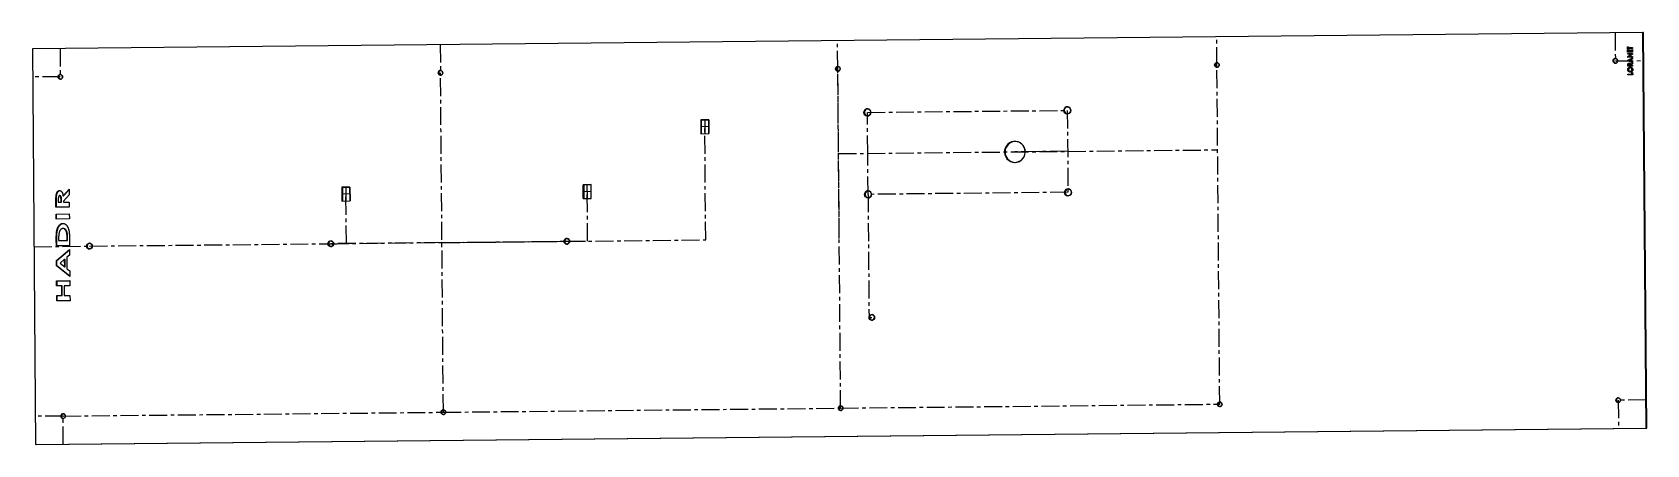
# Model space of a CAD drawing. Header units: millimetres. Extents: x -572 to 572, y -146 to 146.
import ezdxf

# ---------------------------------------------------------------- set-up
doc = ezdxf.new("R2010")
doc.units = ezdxf.units.MM
doc.linetypes.add('CENTERX2', pattern=[20.32, 12.7, -2.54, 2.54, -2.54])

msp = doc.modelspace()

# ---------------------------------------------------------------- linework, layer by layer
at = {"color": 7, "linetype": 'Continuous', "lineweight": 25}
for p, q in [((569.2, 145.8), (-571.5, 134.2)), ((569.6, 145.8), (569.2, 145.8)), ((571.5, -134.2), (569.2, 145.8)), ((571.9, -134.2), (569.6, 145.8)), ((-571.5, 134.2), (-569.2, -145.8)), ((558.4, 135.6), (559, 135.6)), ((558.4, 133.8), (558.4, 135.6)), ((558.4, 135.6), (558.8, 135.6)), ((559, 133.8), (558.4, 133.8)), ((558.4, 133.5), (559, 133.5)), ((558.4, 131.7), (558.4, 133.5)), ((558.4, 133.5), (558.8, 133.5)), ((561.8, 131.7), (558.4, 131.7)), ((558.5, 130.9), (561.8, 130.9)), ((558.5, 130.3), (558.5, 130.9)), ((558.5, 130.9), (558.8, 130.9)), ((560.7, 130.3), (558.5, 130.3)), ((558.5, 128.7), (560.7, 130.3)), ((558.5, 128.1), (558.5, 128.7)), ((558.5, 128.7), (558.8, 128.7)), ((561.9, 128.2), (558.5, 128.1)), ((558.5, 126.2), (561.9, 127.7)), ((558.5, 125.7), (558.5, 126.2)), ((558.5, 126.2), (558.9, 126.2)), ((558.8, 135.6), (559, 135.6)), ((558.8, 133.8), (558.8, 135.6)), ((558.8, 133.5), (559, 133.5)), ((558.8, 131.7), (558.8, 133.5)), ((558.8, 130.9), (561.8, 130.9)), ((558.8, 130.3), (558.8, 130.9)), ((558.8, 128.7), (561, 130.3)), ((558.8, 128.1), (558.8, 128.7)), ((558.9, 126.2), (561.9, 127.5)), ((558.9, 125.6), (558.9, 126.2)), ((559, 135.6), (559, 135)), ((559, 135), (561.8, 135)), ((559, 135), (559.4, 135)), ((561.8, 134.4), (559, 134.4)), ((559, 134.4), (559, 133.8)), ((559, 133.5), (559.1, 132.3)), ((559.1, 132.3), (559.7, 132.3)), ((559.1, 132.3), (559.4, 132.3)), ((559.4, 135), (561.8, 135)), ((559.4, 132.3), (560.1, 132.3)), ((560.6, 126.5), (559.4, 126)), ((559.4, 126), (560.6, 125.5)), ((561.8, 130.3), (559.6, 128.8)), ((559.6, 128.8), (561.9, 128.8)), ((559.6, 128.8), (560, 128.7)), ((559.7, 133.5), (560.3, 133.5)), ((559.7, 132.3), (559.7, 133.5)), ((559.7, 133.5), (560.1, 133.5)), ((559.7, 132.3), (560.1, 132.3)), ((560, 128.7), (561.9, 128.8)), ((560.1, 133.5), (560.3, 133.5)), ((560.1, 132.3), (560.1, 133.5)), ((560.3, 133.5), (560.3, 132.3)), ((560.3, 132.3), (561.2, 132.3)), ((560.3, 132.3), (560.7, 132.3)), ((560.6, 125.5), (560.6, 126.5)), ((560.6, 126.5), (560.9, 126.5)), ((560.7, 132.3), (561.6, 132.3)), ((560.7, 130.3), (561, 130.3)), ((560.9, 125.4), (560.9, 126.5)), ((561.2, 133.5), (561.8, 133.6)), ((561.2, 132.3), (561.2, 133.5)), ((561.2, 133.5), (561.6, 133.5)), ((561.2, 132.3), (561.6, 132.3)), ((561.9, 127), (561.2, 126.7)), ((561.2, 126.7), (561.2, 125.2)), ((561.6, 133.5), (561.8, 133.5)), ((561.6, 132.3), (561.6, 133.5)), ((561.8, 135), (561.8, 134.4)), ((561.8, 133.6), (561.8, 131.7)), ((561.8, 130.9), (561.8, 130.3)), ((561.9, 128.8), (561.9, 128.2)), ((561.9, 127.7), (561.9, 127)), ((561.9, 124.3), (558.5, 125.7)), ((558.5, 125.7), (558.9, 125.6)), ((558.5, 121.8), (558.5, 122.6)), ((558.5, 122.6), (558.9, 122.5)), ((561.9, 121.9), (558.5, 121.8)), ((558.5, 119.4), (558.8, 119.4)), ((558.6, 116.3), (561.4, 116.3)), ((558.6, 115.7), (558.6, 116.3)), ((558.6, 116.3), (558.9, 116.3)), ((562, 115.7), (558.6, 115.7)), ((561.9, 124.4), (558.9, 125.6)), ((558.9, 121.8), (558.9, 122.5)), ((558.9, 116.3), (561.7, 116.3)), ((558.9, 115.7), (558.9, 116.3)), ((559.1, 122.7), (559.1, 122.5)), ((559.1, 122.5), (559.8, 122.5)), ((559.1, 122.5), (559.5, 122.4)), ((559.5, 123.3), (559.8, 123.3)), ((559.5, 122.4), (560.2, 122.4)), ((559.8, 122.5), (559.8, 122.7)), ((559.8, 122.7), (560.2, 122.7)), ((559.8, 122.5), (560.2, 122.4)), ((560.2, 122.4), (560.2, 122.7)), ((560.2, 121.2), (560.6, 121.2)), ((560.2, 118.3), (560.5, 118.3)), ((560.7, 120.6), (560.3, 120.6)), ((560.3, 118.3), (560.6, 118.3)), ((560.4, 123.3), (561.9, 124.1)), ((561.9, 123.5), (560.4, 122.7)), ((560.4, 123.3), (560.7, 123.3)), ((560.4, 122.7), (560.4, 122.5)), ((560.4, 122.5), (561.9, 122.5)), ((560.4, 122.5), (560.8, 122.4)), ((560.6, 125.5), (560.9, 125.4)), ((560.7, 123.3), (561.9, 123.9)), ((560.8, 122.4), (561.9, 122.5)), ((561.2, 125.2), (561.9, 125)), ((561.2, 118.7), (561.5, 118.7)), ((561.3, 117.3), (561.9, 117.3)), ((561.4, 116.3), (561.3, 117.3)), ((561.3, 117.3), (561.7, 117.3)), ((561.4, 119.5), (561.8, 119.4)), ((561.4, 116.3), (561.7, 116.3)), ((561.7, 117.3), (561.9, 117.3)), ((561.7, 116.3), (561.7, 117.3)), ((561.9, 125), (561.9, 124.3)), ((561.9, 124.1), (561.9, 123.5)), ((561.9, 122.5), (561.9, 121.9)), ((561.9, 117.3), (562, 115.7)), ((-92.4, 84), (-98.1, 83.9)), ((-98.1, 83.9), (-98.1, 74.1)), ((-98.1, 83.9), (-97.8, 83.9)), ((-92.4, 83.9), (-97.8, 83.9)), ((-97.8, 83.9), (-97.7, 74.1)), ((-92.4, 74.2), (-92.4, 84)), ((-98.1, 74.1), (-92.4, 74.2)), ((-549.7, 30.2), (-545.5, 34.9)), ((-549.4, 30.2), (-545.5, 34.5)), ((-545.5, 34.9), (-545.5, 30.8)), ((-346.6, 36.4), (-352.3, 36.3)), ((-352.3, 36.3), (-352.2, 26.5)), ((-352.3, 36.3), (-351.9, 36.3)), ((-346.6, 36.3), (-351.9, 36.3)), ((-351.9, 36.3), (-351.9, 26.5)), ((-346.5, 26.6), (-346.6, 36.4)), ((-175.7, 38.1), (-181.4, 38)), ((-181.4, 38), (-181.3, 28.2)), ((-181.4, 38), (-181, 38)), ((-175.7, 38.1), (-181, 38)), ((-181, 38), (-180.9, 28.3)), ((-175.6, 28.3), (-175.7, 38.1)), ((-554.8, 22.1), (-554.8, 26.1)), ((-554.8, 26.1), (-554.4, 26.1)), ((-554.4, 22.1), (-554.4, 26.1)), ((-553.1, 26.8), (-553.1, 25.8)), ((-553.1, 25.8), (-551.2, 25.8)), ((-553.1, 25.8), (-552.7, 25.7)), ((-552.7, 25.7), (-550.8, 25.8)), ((-552.2, 34), (-551.8, 33.9)), ((-552.2, 30.3), (-551.8, 30.3)), ((-551.2, 25.8), (-551.2, 27)), ((-551.2, 27), (-550.8, 27)), ((-551.2, 25.8), (-550.8, 25.8)), ((-550.8, 25.8), (-550.8, 27)), ((-549.7, 30.2), (-549.4, 30.2)), ((-545.5, 30.8), (-549.5, 26.3)), ((-549.5, 26.3), (-549.5, 25.8)), ((-549.5, 25.8), (-545.4, 25.8)), ((-549.5, 25.8), (-549.1, 25.8)), ((-549.1, 25.8), (-545.4, 25.8)), ((-545.4, 25.8), (-545.4, 22.2)), ((-352.2, 26.5), (-346.5, 26.6)), ((-181.3, 28.2), (-175.6, 28.3)), ((-545.4, 22.2), (-554.8, 22.1)), ((-554.7, 17.3), (-545.4, 17.4)), ((-554.7, 13.7), (-554.7, 17.3)), ((-554.7, 17.3), (-554.4, 17.3)), ((-545.3, 13.8), (-554.7, 13.7)), ((-554.4, 17.3), (-545.4, 17.4)), ((-554.3, 13.7), (-554.4, 17.3)), ((-545.4, 17.4), (-545.3, 13.8)), ((-549.9, 10.7), (-549.5, 10.6)), ((-549.3, 7), (-549.7, 7)), ((-546.9, -1.4), (-546.9, 0.4)), ((-546.9, 0.4), (-546.5, 0.4)), ((-546.5, -1.4), (-546.5, 0.4)), ((-554.5, -5.1), (-554.6, -0.7)), ((-554.6, -0.7), (-554.2, -0.7)), ((-545.2, -5.1), (-554.5, -5.1)), ((-554.5, -15.5), (-545.1, -7.8)), ((-554.2, -5.1), (-554.2, -0.7)), ((-554.1, -15.6), (-545.1, -8.1)), ((-552.9, -0.1), (-552.9, -1.5)), ((-552.9, -1.5), (-546.9, -1.4)), ((-552.9, -1.5), (-552.5, -1.5)), ((-552.5, -1.5), (-546.5, -1.4)), ((-546.9, -1.4), (-546.5, -1.4)), ((-545.2, -0.5), (-545.2, -5.1)), ((-545.1, -7.8), (-545.1, -11.7)), ((-554.4, -19.3), (-554.5, -15.5)), ((-554.5, -15.5), (-554.1, -15.6)), ((-545, -26.8), (-554.4, -19.3)), ((-554.4, -19.3), (-554.1, -19.3)), ((-554.1, -19.3), (-554.1, -15.6)), ((-545, -26.6), (-554.1, -19.3)), ((-548.7, -14.6), (-551.9, -17.4)), ((-551.9, -17.4), (-548.6, -20.1)), ((-548.6, -20.1), (-548.7, -14.6)), ((-548.7, -14.6), (-548.3, -14.7)), ((-548.6, -20.1), (-548.3, -20.1)), ((-548.3, -20.1), (-548.3, -14.7)), ((-545.1, -11.7), (-547, -13.3)), ((-547, -13.3), (-547, -21.4)), ((-547, -21.4), (-545, -22.9)), ((-554.3, -29.9), (-545, -29.8)), ((-554.3, -33.6), (-554.3, -29.9)), ((-554.3, -29.9), (-554, -30)), ((-550.7, -33.6), (-554.3, -33.6)), ((-554, -30), (-545, -29.9)), ((-553.9, -33.6), (-554, -30)), ((-550.6, -40.4), (-550.7, -33.6)), ((-550.7, -33.6), (-550.3, -33.6)), ((-550.3, -40.4), (-550.3, -33.6)), ((-549, -33.5), (-549, -40.4)), ((-544.9, -33.5), (-549, -33.5)), ((-545, -22.9), (-545, -26.8)), ((-545, -29.8), (-544.9, -33.5)), ((-554.2, -40.4), (-550.6, -40.4)), ((-554.2, -44.1), (-554.2, -40.4)), ((-554.2, -40.4), (-553.9, -40.5)), ((-544.8, -44), (-554.2, -44.1)), ((-553.9, -40.5), (-550.3, -40.4)), ((-553.9, -44.1), (-553.9, -40.5)), ((-550.6, -40.4), (-550.3, -40.4)), ((-549, -40.4), (-544.9, -40.3)), ((-549, -40.4), (-548.6, -40.4)), ((-548.6, -40.4), (-544.9, -40.4)), ((-544.9, -40.3), (-544.8, -44)), ((-569.2, -145.8), (571.5, -134.2)), ((-568.9, -145.8), (571.9, -134.2)), ((571.9, -134.2), (571.5, -134.2)), ((-568.9, -145.8), (-569.2, -145.8))]:
    msp.add_line(p, q, dxfattribs=at)
at = {"color": 7, "linetype": 'CENTERX2'}
for p, q in [((-1, 120), (-1.2, 140)), ((267.5, 122.7), (267.3, 142.7)), ((549.6, 145.6), (549.7, 125.6)), ((-551.9, 134.4), (-551.7, 114.4)), ((-282.6, 137.1), (-282.4, 117.1)), ((549.7, 125.6), (569.4, 125.8)), ((-551.7, 114.4), (-571.4, 114.2)), ((-280.4, -122.9), (-282.4, 117.1)), ((1, -120), (-1, 120)), ((0, 0), (-1, 120)), ((269.5, -117.2), (267.5, 122.7)), ((-95.3, 83.9), (-95.2, 74.1)), ((19.9, 89.2), (161.5, 90.6)), ((20.2, 60.2), (19.9, 89.2)), ((161.5, 90.6), (162, 32.7)), ((-92.4, 79.1), (-98.1, 79)), ((-94.6, -1), (-95.2, 79)), ((-0.5, 60), (268, 62.7)), ((-0.5, 60), (20.2, 60.2)), ((20.4, 31.2), (20.2, 60.2)), ((161.8, 61.7), (124.4, 61.3)), ((-349.4, 36.3), (-349.4, 26.5)), ((-178.4, 28.3), (-178.5, 38.1)), ((-346.6, 31.5), (-352.3, 31.4)), ((-349.1, -3.6), (-349.4, 31.4)), ((-175.6, 33.2), (-181.3, 33.1)), ((-178.2, -1.8), (-178.5, 33.2)), ((162, 32.7), (20.4, 31.2)), ((20.4, 31.2), (21.1, -55.8)), ((-570.4, -5.8), (-531, -5.4)), ((-531, -5.4), (-349.1, -3.6)), ((-360.1, -3.7), (-178.2, -1.8)), ((-281.4, -2.9), (-360.1, -3.7)), ((-281.4, -2.9), (-192.9, -2)), ((-192.9, -2), (-94.6, -1)), ((21.1, -55.8), (23.1, -55.8)), ((571.4, -114.2), (551.7, -114.4)), ((-549.7, -125.6), (-569.4, -125.8)), ((-549.7, -125.6), (-280.4, -122.9)), ((-549.6, -145.6), (-549.7, -125.6)), ((-280.4, -122.9), (1, -120)), ((1, -120), (269.5, -117.2)), ((551.7, -114.4), (551.9, -134.4))]:
    msp.add_line(p, q, dxfattribs=at)
at = {"color": 7, "linetype": 'Continuous'}
for p, q in [((-98.1, 83.9), (-92.4, 84)), ((-98.1, 83.9), (-98.1, 74.1)), ((-92.4, 84), (-92.4, 74.2)), ((-98.1, 74.1), (-92.4, 74.2)), ((-352.3, 36.3), (-346.6, 36.4)), ((-352.3, 36.3), (-352.2, 26.5)), ((-346.6, 36.4), (-346.5, 26.6)), ((-181.4, 38), (-175.7, 38.1)), ((-181.3, 28.2), (-181.4, 38)), ((-175.6, 28.3), (-175.7, 38.1)), ((-352.2, 26.5), (-346.5, 26.6)), ((-181.3, 28.2), (-175.6, 28.3))]:
    msp.add_line(p, q, dxfattribs=at)
at = {"color": 7, "linetype": 'Continuous', "flags": 128}
for points in [[(549.2, 127.2), (548.7, 126.9), (548.3, 126.4), (548.1, 125.8), (548.2, 125.1), (548.5, 124.5), (549, 124.1), (549.6, 124), (550.2, 124), (550.8, 124.3), (551.2, 124.9), (551.3, 125.5), (551.3, 126.1), (551, 126.7), (550.5, 127.1), (549.9, 127.3), (549.2, 127.2)], [(-552.2, 115.9), (-552.7, 115.6), (-553.1, 115.1), (-553.3, 114.5), (-553.3, 113.9), (-552.9, 113.3), (-552.5, 112.9), (-551.8, 112.7), (-551.2, 112.8), (-550.7, 113.1), (-550.3, 113.6), (-550.1, 114.2), (-550.2, 114.9), (-550.5, 115.4), (-551, 115.8), (-551.6, 116), (-552.2, 115.9)], [(-282.9, 118.7), (-283.5, 118.4), (-283.9, 117.9), (-284, 117.3), (-284, 116.6), (-283.7, 116.1), (-283.2, 115.7), (-282.6, 115.5), (-281.9, 115.5), (-281.4, 115.9), (-281, 116.4), (-280.8, 117), (-280.9, 117.6), (-281.2, 118.2), (-281.7, 118.6), (-282.3, 118.8), (-282.9, 118.7)], [(-1.5, 121.6), (-2, 121.3), (-2.4, 120.7), (-2.6, 120.1), (-2.5, 119.5), (-2.2, 118.9), (-1.7, 118.5), (-1.1, 118.3), (-0.5, 118.4), (0.1, 118.7), (0.4, 119.2), (0.6, 119.8), (0.6, 120.5), (0.3, 121.1), (-0.2, 121.5), (-0.8, 121.6), (-1.5, 121.6)], [(267, 124.3), (266.4, 124), (266, 123.5), (265.9, 122.9), (265.9, 122.2), (266.2, 121.7), (266.7, 121.3), (267.3, 121.1), (268, 121.2), (268.5, 121.5), (268.9, 122), (269.1, 122.6), (269, 123.2), (268.7, 123.8), (268.2, 124.2), (267.6, 124.4), (267, 124.3)], [(19.2, 91.6), (18.3, 91.1), (17.7, 90.4), (17.5, 89.4), (17.6, 88.4), (18, 87.6), (18.8, 87), (19.7, 86.7), (20.7, 86.8), (21.5, 87.3), (22.1, 88.1), (22.4, 89), (22.3, 90), (21.8, 90.8), (21.1, 91.4), (20.1, 91.7), (19.2, 91.6)], [(160.8, 93), (160, 92.6), (159.4, 91.8), (159.1, 90.9), (159.2, 89.9), (159.6, 89), (160.4, 88.4), (161.3, 88.2), (162.3, 88.3), (163.1, 88.7), (163.7, 89.5), (164, 90.4), (163.9, 91.4), (163.4, 92.3), (162.7, 92.9), (161.7, 93.1), (160.8, 93)], [(122.2, 68.4), (119.7, 67), (117.9, 64.7), (117.1, 61.9), (117.4, 59), (118.7, 56.4), (121, 54.6), (123.8, 53.8), (126.6, 54.1), (129.1, 55.5), (130.9, 57.8), (131.7, 60.6), (131.4, 63.5), (130.1, 66.1), (127.8, 67.9), (125, 68.7), (122.2, 68.4)], [(161.3, 35), (160.4, 34.6), (159.8, 33.8), (159.6, 32.9), (159.7, 31.9), (160.1, 31), (160.9, 30.4), (161.8, 30.2), (162.7, 30.3), (163.6, 30.7), (164.2, 31.5), (164.5, 32.4), (164.4, 33.4), (163.9, 34.3), (163.1, 34.9), (162.2, 35.1), (161.3, 35)], [(19.7, 33.6), (18.8, 33.1), (18.2, 32.4), (17.9, 31.4), (18.1, 30.5), (18.5, 29.6), (19.3, 29), (20.2, 28.7), (21.1, 28.8), (22, 29.3), (22.6, 30.1), (22.8, 31), (22.7, 32), (22.3, 32.8), (21.5, 33.4), (20.6, 33.7), (19.7, 33.6)], [(-193.5, -0.1), (-194.2, -0.4), (-194.7, -1), (-194.9, -1.8), (-194.8, -2.6), (-194.4, -3.3), (-193.8, -3.7), (-193.1, -4), (-192.3, -3.9), (-191.7, -3.5), (-191.2, -2.9), (-191, -2.1), (-191.1, -1.4), (-191.4, -0.7), (-192, -0.2), (-192.8, 0), (-193.5, -0.1)], [(-531.6, -3.5), (-532.3, -3.9), (-532.8, -4.5), (-533, -5.2), (-532.9, -6), (-532.6, -6.7), (-532, -7.2), (-531.2, -7.4), (-530.5, -7.3), (-529.8, -7), (-529.3, -6.3), (-529.1, -5.6), (-529.2, -4.8), (-529.5, -4.1), (-530.1, -3.6), (-530.9, -3.4), (-531.6, -3.5)], [(-360.7, -1.8), (-361.4, -2.1), (-361.9, -2.8), (-362.1, -3.5), (-362, -4.3), (-361.6, -5), (-361, -5.5), (-360.3, -5.7), (-359.5, -5.6), (-358.8, -5.2), (-358.4, -4.6), (-358.1, -3.8), (-358.2, -3.1), (-358.6, -2.4), (-359.2, -1.9), (-359.9, -1.7), (-360.7, -1.8)], [(22.5, -53.9), (21.8, -54.2), (21.3, -54.8), (21.1, -55.6), (21.2, -56.4), (21.6, -57.1), (22.2, -57.5), (22.9, -57.8), (23.7, -57.7), (24.3, -57.3), (24.8, -56.7), (25, -55.9), (25, -55.2), (24.6, -54.5), (24, -54), (23.3, -53.8), (22.5, -53.9)], [(551.2, -112.8), (550.7, -113.1), (550.3, -113.6), (550.1, -114.2), (550.2, -114.9), (550.5, -115.4), (551, -115.8), (551.6, -116), (552.2, -115.9), (552.7, -115.6), (553.1, -115.1), (553.3, -114.5), (553.3, -113.9), (552.9, -113.3), (552.5, -112.9), (551.8, -112.7), (551.2, -112.8)], [(-550.2, -124), (-550.8, -124.3), (-551.2, -124.9), (-551.3, -125.5), (-551.3, -126.1), (-551, -126.7), (-550.5, -127.1), (-549.9, -127.3), (-549.2, -127.2), (-548.7, -126.9), (-548.3, -126.4), (-548.1, -125.8), (-548.2, -125.1), (-548.5, -124.5), (-549, -124.1), (-549.6, -124), (-550.2, -124)], [(-280.9, -121.3), (-281.5, -121.6), (-281.9, -122.1), (-282.1, -122.7), (-282, -123.4), (-281.7, -123.9), (-281.2, -124.3), (-280.6, -124.5), (-280, -124.4), (-279.4, -124.1), (-279, -123.6), (-278.8, -123), (-278.9, -122.4), (-279.2, -121.8), (-279.7, -121.4), (-280.3, -121.2), (-280.9, -121.3)], [(0.5, -118.4), (-0.1, -118.7), (-0.4, -119.2), (-0.6, -119.8), (-0.6, -120.5), (-0.3, -121.1), (0.2, -121.5), (0.8, -121.6), (1.5, -121.6), (2, -121.3), (2.4, -120.7), (2.6, -120.1), (2.5, -119.5), (2.2, -118.9), (1.7, -118.5), (1.1, -118.3), (0.5, -118.4)], [(269, -115.7), (268.4, -116), (268, -116.5), (267.8, -117.1), (267.9, -117.7), (268.2, -118.3), (268.7, -118.7), (269.3, -118.9), (270, -118.8), (270.5, -118.5), (270.9, -118), (271.1, -117.4), (271, -116.7), (270.7, -116.2), (270.2, -115.8), (269.6, -115.6), (269, -115.7)]]:
    msp.add_lwpolyline(points, dxfattribs=at)
at = {"color": 7, "linetype": 'Continuous', "lineweight": 25, "flags": 128}
msp.add_lwpolyline([(124.5, 53.8), (126, 54), (127.6, 54.5), (128.9, 55.3), (130.1, 56.5), (130.9, 57.8), (131.5, 59.3), (131.8, 60.9), (131.7, 62.6), (131.2, 64.1), (130.5, 65.5), (129.4, 66.8), (128.1, 67.7), (126.7, 68.4), (125.1, 68.7), (123.5, 68.7), (122, 68.4), (120.5, 67.7), (119.3, 66.7), (118.3, 65.4), (117.5, 64), (117.1, 62.4), (117, 60.8), (117.3, 59.2), (117.9, 57.7), (118.8, 56.4), (120, 55.3), (121.4, 54.4), (122.9, 53.9), (124.5, 53.8)], dxfattribs=at)
at = {"color": 7, "linetype": 'Continuous', "lineweight": 25}
for centre, radius in [((549.7, 125.6), 1.63), ((-551.7, 114.3), 1.63), ((-282.4, 117.1), 1.63), ((-1, 120), 1.63), ((267.5, 122.7), 1.63), ((19.9, 89.2), 2.47), ((161.5, 90.6), 2.47), ((162, 32.6), 2.47), ((20.4, 31.2), 2.47), ((-531, -5.4), 1.98), ((-360.1, -3.7), 1.98), ((-192.9, -2), 1.98), ((23.1, -55.8), 1.98), ((551.7, -114.4), 1.63), ((-549.7, -125.6), 1.63), ((-280.4, -122.9), 1.63), ((1, -120), 1.63), ((269.5, -117.3), 1.63)]:
    msp.add_circle(centre, radius, dxfattribs=at)
for centre, radius, start, end in [((550.1, 125.6), 1.65, 94.3401, 259.9755), ((-551.3, 114.3), 1.65, 94.3401, 259.9755), ((-282, 117.1), 1.65, 94.3401, 259.9755), ((-0.6, 120), 1.65, 94.3401, 259.9755), ((267.9, 122.7), 1.65, 94.3401, 259.9755), ((20.3, 89.2), 2.5, 91.3036, 262.1661), ((161.9, 90.6), 2.5, 91.3036, 262.1661), ((124.9, 61.2), 7.5, 89.2995, 265.016), ((162.4, 32.6), 2.5, 91.3036, 262.1661), ((20.8, 31.2), 2.5, 91.3036, 262.1661), ((-192.5, -2), 2, 93.215, 261.1005), ((-530.7, -5.4), 2, 93.215, 261.1005), ((-359.7, -3.7), 2, 93.215, 261.1005), ((23.5, -55.8), 2, 93.215, 261.1005), ((552.1, -114.4), 1.65, 94.3401, 259.9755), ((-549.3, -125.6), 1.65, 94.3401, 259.9755), ((-280.1, -122.9), 1.65, 94.3401, 259.9755), ((1.4, -120), 1.65, 94.3401, 259.9755), ((269.9, -117.3), 1.65, 94.3401, 259.9755)]:
    msp.add_arc(centre, radius, start, end, dxfattribs=at)
for points, knots in [([(558.5, 122.6), (558.5, 122.6), (558.5, 122.7), (558.5, 122.8), (558.5, 122.9), (558.5, 123.1), (558.6, 123.2), (558.6, 123.2), (558.6, 123.3), (558.6, 123.4), (558.6, 123.5), (558.7, 123.5), (558.7, 123.6), (558.7, 123.6), (558.8, 123.7), (558.8, 123.7), (558.9, 123.8), (558.9, 123.8), (559, 123.8), (559.1, 123.9), (559.1, 123.9), (559.2, 123.9), (559.3, 123.9), (559.3, 123.9), (559.4, 124), (559.4, 124), (559.5, 124)], [0, 0, 0, 0, 0.072889, 0.140186, 0.202277, 0.258895, 0.310483, 0.357095, 0.398514, 0.435038, 0.469251, 0.502805, 0.53621, 0.569379, 0.602801, 0.636666, 0.670929, 0.705803, 0.741189, 0.776304, 0.812004, 0.847969, 0.884522, 0.921974, 0.960198, 1, 1, 1, 1]), ([(558.5, 119.4), (558.5, 119.5), (558.5, 119.6), (558.5, 119.8), (558.5, 120), (558.6, 120.1), (558.7, 120.3), (558.7, 120.4), (558.9, 120.6), (559, 120.7), (559.1, 120.8), (559.2, 120.9), (559.4, 121), (559.5, 121.1), (559.7, 121.2), (559.9, 121.2), (560.1, 121.2), (560.2, 121.2), (560.2, 121.2)], [0, 0, 0, 0, 0.063396, 0.125157, 0.185649, 0.245977, 0.306108, 0.367351, 0.429902, 0.49454, 0.559373, 0.62241, 0.684357, 0.745807, 0.80743, 0.869996, 0.933928, 1, 1, 1, 1]), ([(560.3, 117.7), (560.2, 117.7), (560.1, 117.7), (560, 117.7), (559.9, 117.7), (559.8, 117.7), (559.7, 117.7), (559.6, 117.8), (559.5, 117.8), (559.4, 117.9), (559.3, 117.9), (559.2, 118), (559.1, 118.1), (559, 118.2), (558.9, 118.3), (558.8, 118.3), (558.8, 118.4), (558.7, 118.5), (558.7, 118.6), (558.6, 118.7), (558.6, 118.9), (558.5, 119), (558.5, 119.1), (558.5, 119.2), (558.5, 119.3), (558.5, 119.4), (558.5, 119.4)], [0, 0, 0, 0, 0.0431143, 0.0856828, 0.1275943, 0.1690586, 0.210432, 0.2518112, 0.2934438, 0.3353809, 0.3774766, 0.4186885, 0.459873, 0.5008729, 0.5418728, 0.5832118, 0.6247632, 0.6669876, 0.7093697, 0.7511027, 0.7925684, 0.8335451, 0.8748274, 0.9160177, 0.9578592, 1, 1, 1, 1]), ([(558.8, 119.4), (558.8, 119.5), (558.8, 119.6), (558.9, 119.8), (558.9, 119.9), (558.9, 120.1), (559, 120.3), (559.1, 120.4), (559.2, 120.5), (559.3, 120.7), (559.5, 120.8), (559.6, 120.9), (559.8, 121), (559.9, 121.1), (560.1, 121.1), (560.2, 121.2), (560.4, 121.2), (560.5, 121.2), (560.6, 121.2)], [0, 0, 0, 0, 0.063396, 0.125157, 0.185649, 0.245977, 0.306108, 0.367351, 0.429902, 0.49454, 0.559373, 0.62241, 0.684357, 0.745807, 0.80743, 0.869996, 0.933928, 1, 1, 1, 1]), ([(560.6, 117.6), (560.6, 117.6), (560.5, 117.6), (560.4, 117.7), (560.3, 117.7), (560.2, 117.7), (560, 117.7), (559.9, 117.8), (559.8, 117.8), (559.7, 117.9), (559.6, 117.9), (559.5, 118), (559.4, 118.1), (559.4, 118.1), (559.3, 118.2), (559.2, 118.3), (559.1, 118.4), (559.1, 118.5), (559, 118.6), (559, 118.7), (558.9, 118.8), (558.9, 119), (558.9, 119.1), (558.8, 119.2), (558.8, 119.3), (558.8, 119.4), (558.8, 119.4)], [0, 0, 0, 0, 0.0431143, 0.0856828, 0.1275943, 0.1690586, 0.210432, 0.2518112, 0.2934438, 0.3353809, 0.3774766, 0.4186885, 0.459873, 0.5008729, 0.5418728, 0.5832118, 0.6247632, 0.6669876, 0.7093697, 0.7511027, 0.7925684, 0.8335451, 0.8748274, 0.9160177, 0.9578592, 1, 1, 1, 1]), ([(558.9, 122.5), (558.9, 122.6), (558.9, 122.7), (558.9, 122.8), (558.9, 122.9), (558.9, 123), (558.9, 123.1), (558.9, 123.2), (559, 123.3), (559, 123.4), (559, 123.4), (559, 123.5), (559.1, 123.6), (559.1, 123.6), (559.1, 123.7), (559.2, 123.7), (559.2, 123.7), (559.3, 123.8), (559.4, 123.8), (559.4, 123.9), (559.5, 123.9), (559.5, 123.9), (559.6, 123.9), (559.7, 123.9), (559.8, 123.9), (559.8, 123.9), (559.8, 123.9)], [0, 0, 0, 0, 0.072889, 0.140186, 0.202277, 0.258895, 0.310483, 0.357095, 0.398514, 0.435038, 0.469251, 0.502805, 0.53621, 0.569379, 0.602801, 0.636666, 0.670929, 0.705803, 0.741189, 0.776304, 0.812004, 0.847969, 0.884522, 0.921974, 0.960198, 1, 1, 1, 1]), ([(559.5, 123.3), (559.5, 123.3), (559.4, 123.3), (559.4, 123.3), (559.3, 123.3), (559.3, 123.3), (559.2, 123.2), (559.2, 123.2), (559.2, 123.1), (559.2, 123.1), (559.2, 123.1), (559.1, 123), (559.1, 123), (559.1, 122.9), (559.1, 122.9), (559.1, 122.8), (559.1, 122.7), (559.1, 122.7), (559.1, 122.7)], [0, 0, 0, 0, 0.063769, 0.125262, 0.185414, 0.246807, 0.309422, 0.372533, 0.437733, 0.50575, 0.544013, 0.58837, 0.640389, 0.697897, 0.763272, 0.834979, 0.913874, 1, 1, 1, 1]), ([(560.2, 120.6), (560.2, 120.6), (560.1, 120.6), (560, 120.6), (559.9, 120.6), (559.8, 120.5), (559.7, 120.5), (559.6, 120.4), (559.5, 120.3), (559.4, 120.3), (559.3, 120.2), (559.3, 120.1), (559.2, 120), (559.2, 119.9), (559.1, 119.8), (559.1, 119.7), (559.1, 119.5), (559.1, 119.5), (559.1, 119.4)], [0, 0, 0, 0, 0.065939, 0.129791, 0.192175, 0.253617, 0.314719, 0.376282, 0.438973, 0.503175, 0.567329, 0.629651, 0.69065, 0.751238, 0.811754, 0.872788, 0.93554, 1, 1, 1, 1]), ([(559.1, 119.4), (559.1, 119.4), (559.1, 119.3), (559.1, 119.2), (559.1, 119.1), (559.2, 119), (559.2, 118.9), (559.3, 118.8), (559.3, 118.7), (559.4, 118.6), (559.5, 118.5), (559.6, 118.5), (559.7, 118.4), (559.8, 118.4), (559.9, 118.3), (560, 118.3), (560.1, 118.3), (560.2, 118.3), (560.3, 118.3)], [0, 0, 0, 0, 0.0646087, 0.1275118, 0.1885213, 0.2487082, 0.3085983, 0.3688122, 0.4298875, 0.4928024, 0.5557433, 0.6174853, 0.678969, 0.7401977, 0.8023601, 0.8662448, 0.9317068, 1, 1, 1, 1]), ([(559.5, 124), (559.5, 124), (559.6, 124), (559.6, 124), (559.7, 123.9), (559.8, 123.9), (559.8, 123.9), (559.9, 123.9), (560, 123.8), (560, 123.8), (560.1, 123.8), (560.1, 123.7), (560.2, 123.7), (560.2, 123.6), (560.3, 123.5), (560.3, 123.5), (560.3, 123.4), (560.3, 123.4), (560.4, 123.3)], [0, 0, 0, 0, 0.068741, 0.134789, 0.198536, 0.260386, 0.320962, 0.379904, 0.438503, 0.496154, 0.554265, 0.612749, 0.672513, 0.733646, 0.79679, 0.861936, 0.929398, 1, 1, 1, 1]), ([(559.8, 122.7), (559.8, 122.7), (559.8, 122.8), (559.8, 122.9), (559.8, 122.9), (559.8, 123), (559.8, 123.1), (559.8, 123.1), (559.8, 123.2), (559.7, 123.2), (559.7, 123.2), (559.7, 123.3), (559.7, 123.3), (559.6, 123.3), (559.6, 123.3), (559.6, 123.3), (559.5, 123.3), (559.5, 123.3), (559.5, 123.3)], [0, 0, 0, 0, 0.10554, 0.2020864, 0.2906849, 0.3705526, 0.4426703, 0.5076749, 0.5655732, 0.6164547, 0.6633314, 0.708862, 0.7534118, 0.798515, 0.8450643, 0.8938731, 0.9447078, 1, 1, 1, 1]), ([(560.2, 122.7), (560.2, 122.7), (560.2, 122.8), (560.2, 122.9), (560.2, 122.9), (560.2, 123), (560.2, 123.1), (560.1, 123.1), (560.1, 123.1), (560.1, 123.2), (560.1, 123.2), (560.1, 123.2), (560, 123.3), (560, 123.3), (560, 123.3), (559.9, 123.3), (559.9, 123.3), (559.8, 123.3), (559.8, 123.3)], [0, 0, 0, 0, 0.10554, 0.2020864, 0.2906849, 0.3705526, 0.4426703, 0.5076749, 0.5655732, 0.6164547, 0.6633314, 0.708862, 0.7534118, 0.798515, 0.8450643, 0.8938731, 0.9447078, 1, 1, 1, 1]), ([(560.2, 121.2), (560.3, 121.2), (560.4, 121.2), (560.6, 121.2), (560.8, 121.2), (560.9, 121.1), (561.1, 121), (561.2, 121), (561.4, 120.8), (561.5, 120.7), (561.6, 120.6), (561.7, 120.5), (561.8, 120.3), (561.9, 120.2), (561.9, 120), (562, 119.8), (562, 119.7), (562, 119.5), (562, 119.5)], [0, 0, 0, 0, 0.065722, 0.129508, 0.191722, 0.253161, 0.314316, 0.375952, 0.43862, 0.502973, 0.567129, 0.629552, 0.690477, 0.751072, 0.811668, 0.872929, 0.935501, 1, 1, 1, 1]), ([(561.4, 119.5), (561.4, 119.5), (561.4, 119.6), (561.4, 119.7), (561.4, 119.8), (561.3, 119.9), (561.3, 120), (561.2, 120.1), (561.1, 120.2), (561.1, 120.3), (561, 120.4), (560.9, 120.4), (560.8, 120.5), (560.7, 120.5), (560.6, 120.6), (560.5, 120.6), (560.4, 120.6), (560.3, 120.6), (560.2, 120.6)], [0, 0, 0, 0, 0.064147, 0.126212, 0.186841, 0.246936, 0.307256, 0.368151, 0.430071, 0.493875, 0.557981, 0.62087, 0.682525, 0.744036, 0.805889, 0.868968, 0.933247, 1, 1, 1, 1]), ([(562, 119.5), (562, 119.4), (562, 119.3), (562, 119.1), (562, 118.9), (561.9, 118.8), (561.8, 118.6), (561.7, 118.5), (561.6, 118.3), (561.5, 118.2), (561.4, 118.1), (561.2, 118), (561.1, 117.9), (560.9, 117.8), (560.8, 117.7), (560.6, 117.7), (560.4, 117.7), (560.3, 117.7), (560.3, 117.7)], [0, 0, 0, 0, 0.066749, 0.131152, 0.193732, 0.255326, 0.316388, 0.378027, 0.440406, 0.504557, 0.568658, 0.630986, 0.692288, 0.752615, 0.8132, 0.874016, 0.936158, 1, 1, 1, 1]), ([(560.3, 118.3), (560.3, 118.3), (560.4, 118.3), (560.5, 118.3), (560.7, 118.3), (560.8, 118.4), (560.9, 118.4), (561, 118.5), (561.1, 118.6), (561.1, 118.7), (561.2, 118.7)], [0, 0, 0, 0, 0.134807, 0.264199, 0.388462, 0.509942, 0.63041, 0.750671, 0.873455, 1, 1, 1, 1]), ([(561.8, 119.4), (561.8, 119.5), (561.8, 119.6), (561.8, 119.7), (561.7, 119.8), (561.7, 119.9), (561.6, 120), (561.6, 120.1), (561.5, 120.2), (561.4, 120.3), (561.3, 120.3), (561.3, 120.4), (561.2, 120.5), (561.1, 120.5), (560.9, 120.6), (560.8, 120.6), (560.7, 120.6), (560.6, 120.6), (560.6, 120.6)], [0, 0, 0, 0, 0.064147, 0.126212, 0.186841, 0.246936, 0.307256, 0.368151, 0.430071, 0.493875, 0.557981, 0.62087, 0.682525, 0.744036, 0.805889, 0.868968, 0.933247, 1, 1, 1, 1]), ([(560.6, 118.3), (560.7, 118.3), (560.8, 118.3), (560.9, 118.3), (561, 118.3), (561.1, 118.4), (561.2, 118.4), (561.3, 118.5), (561.4, 118.6), (561.5, 118.7), (561.5, 118.7)], [0, 0, 0, 0, 0.134807, 0.264199, 0.388462, 0.509942, 0.63041, 0.750671, 0.873455, 1, 1, 1, 1]), ([(561.2, 118.7), (561.2, 118.7), (561.2, 118.8), (561.3, 118.9), (561.3, 119), (561.4, 119.1), (561.4, 119.2), (561.4, 119.3), (561.4, 119.4), (561.4, 119.4), (561.4, 119.5)], [0, 0, 0, 0, 0.127991, 0.253098, 0.376184, 0.498936, 0.621526, 0.745707, 0.871575, 1, 1, 1, 1]), ([(561.5, 118.7), (561.5, 118.7), (561.6, 118.8), (561.6, 118.9), (561.7, 119), (561.7, 119), (561.7, 119.1), (561.8, 119.2), (561.8, 119.3), (561.8, 119.4), (561.8, 119.4)], [0, 0, 0, 0, 0.127991, 0.253098, 0.376184, 0.498936, 0.621526, 0.745707, 0.871575, 1, 1, 1, 1]), ([(-554.8, 26.1), (-554.8, 26.2), (-554.8, 26.5), (-554.8, 26.9), (-554.8, 27.3), (-554.8, 27.6), (-554.8, 28), (-554.8, 28.3), (-554.8, 28.6), (-554.8, 28.9), (-554.7, 29.2), (-554.7, 29.5), (-554.7, 29.8), (-554.7, 30), (-554.6, 30.2), (-554.6, 30.4), (-554.6, 30.6), (-554.6, 30.9), (-554.5, 31.2), (-554.4, 31.5), (-554.3, 31.8), (-554.2, 32.1), (-554.1, 32.4), (-554, 32.6), (-553.8, 32.9), (-553.7, 33.1), (-553.5, 33.3), (-553.4, 33.5), (-553.2, 33.6), (-553, 33.7), (-552.8, 33.8), (-552.6, 33.9), (-552.4, 33.9), (-552.3, 34), (-552.2, 34)], [0, 0, 0, 0, 0.045242, 0.088785, 0.130633, 0.170786, 0.209458, 0.246225, 0.281525, 0.31534, 0.347271, 0.377522, 0.406309, 0.433425, 0.458876, 0.482877, 0.505017, 0.525763, 0.564675, 0.602232, 0.638103, 0.672584, 0.705774, 0.737977, 0.76894, 0.798991, 0.827819, 0.854855, 0.880664, 0.905231, 0.929075, 0.952584, 0.975953, 1, 1, 1, 1]), ([(-554.4, 26.1), (-554.4, 26.2), (-554.4, 26.5), (-554.4, 26.9), (-554.4, 27.3), (-554.4, 27.6), (-554.4, 28), (-554.4, 28.3), (-554.4, 28.6), (-554.4, 28.9), (-554.4, 29.2), (-554.4, 29.5), (-554.3, 29.7), (-554.3, 30), (-554.3, 30.2), (-554.3, 30.4), (-554.2, 30.6), (-554.2, 30.9), (-554.1, 31.1), (-554.1, 31.5), (-554, 31.8), (-553.9, 32.1), (-553.7, 32.3), (-553.6, 32.6), (-553.5, 32.8), (-553.3, 33.1), (-553.2, 33.3), (-553, 33.4), (-552.8, 33.6), (-552.6, 33.7), (-552.4, 33.8), (-552.3, 33.9), (-552, 33.9), (-551.9, 33.9), (-551.8, 33.9)], [0, 0, 0, 0, 0.045242, 0.088785, 0.130633, 0.170786, 0.209458, 0.246225, 0.281525, 0.31534, 0.347271, 0.377522, 0.406309, 0.433425, 0.458876, 0.482877, 0.505017, 0.525763, 0.564675, 0.602232, 0.638103, 0.672584, 0.705774, 0.737977, 0.76894, 0.798991, 0.827819, 0.854855, 0.880664, 0.905231, 0.929075, 0.952584, 0.975953, 1, 1, 1, 1]), ([(-552.2, 30.3), (-552.2, 30.3), (-552.3, 30.3), (-552.5, 30.2), (-552.6, 30.1), (-552.7, 29.9), (-552.8, 29.7), (-552.9, 29.5), (-553, 29.3), (-553, 29), (-553.1, 28.8), (-553.1, 28.6), (-553.1, 28.4), (-553.1, 28.2), (-553.1, 27.9), (-553.1, 27.6), (-553.1, 27.2), (-553.1, 27), (-553.1, 26.8)], [0, 0, 0, 0, 0.039737, 0.080518, 0.124723, 0.175845, 0.232509, 0.294592, 0.362685, 0.436941, 0.479707, 0.530321, 0.588782, 0.654664, 0.729452, 0.811677, 0.901855, 1, 1, 1, 1]), ([(-552.2, 34), (-552.1, 34), (-552, 33.9), (-551.8, 33.9), (-551.6, 33.8), (-551.4, 33.7), (-551.2, 33.6), (-551, 33.4), (-550.8, 33.2), (-550.7, 33), (-550.5, 32.8), (-550.4, 32.5), (-550.2, 32.2), (-550.1, 31.8), (-550, 31.5), (-549.9, 31.1), (-549.8, 30.7), (-549.8, 30.4), (-549.7, 30.2)], [0, 0, 0, 0, 0.046157, 0.091161, 0.135842, 0.181229, 0.228548, 0.277455, 0.3297, 0.385366, 0.445067, 0.50912, 0.577839, 0.651529, 0.730664, 0.814908, 0.904775, 1, 1, 1, 1]), ([(-551.2, 27), (-551.2, 27.2), (-551.2, 27.5), (-551.2, 27.9), (-551.2, 28.2), (-551.3, 28.6), (-551.3, 28.9), (-551.3, 29.2), (-551.4, 29.4), (-551.4, 29.6), (-551.5, 29.8), (-551.6, 29.9), (-551.7, 30), (-551.7, 30.1), (-551.8, 30.2), (-551.9, 30.3), (-552.1, 30.3), (-552.1, 30.3), (-552.2, 30.3)], [0, 0, 0, 0, 0.121322, 0.232901, 0.334814, 0.427073, 0.50922, 0.582502, 0.645914, 0.700288, 0.74794, 0.790931, 0.829853, 0.866268, 0.899993, 0.932868, 0.96542, 1, 1, 1, 1]), ([(-550.8, 27), (-550.8, 27.1), (-550.8, 27.4), (-550.9, 27.8), (-550.9, 28.2), (-550.9, 28.6), (-550.9, 28.9), (-551, 29.1), (-551, 29.4), (-551.1, 29.6), (-551.1, 29.7), (-551.2, 29.9), (-551.3, 30), (-551.4, 30.1), (-551.5, 30.2), (-551.6, 30.2), (-551.7, 30.3), (-551.8, 30.3), (-551.8, 30.3)], [0, 0, 0, 0, 0.121322, 0.232901, 0.334814, 0.427073, 0.50922, 0.582502, 0.645914, 0.700288, 0.74794, 0.790931, 0.829853, 0.866268, 0.899993, 0.932868, 0.96542, 1, 1, 1, 1]), ([(-554.6, -0.7), (-554.6, -0.5), (-554.6, -0.1), (-554.6, 0.4), (-554.6, 0.9), (-554.6, 1.4), (-554.5, 1.8), (-554.5, 2.3), (-554.5, 2.7), (-554.5, 3.1), (-554.4, 3.5), (-554.4, 3.9), (-554.4, 4.2), (-554.3, 4.6), (-554.3, 4.9), (-554.2, 5.2), (-554.2, 5.5), (-554.1, 5.9), (-554, 6.3), (-553.8, 6.8), (-553.7, 7.3), (-553.5, 7.7), (-553.3, 8.1), (-553, 8.5), (-552.8, 8.9), (-552.5, 9.3), (-552.2, 9.6), (-551.9, 9.9), (-551.6, 10.1), (-551.3, 10.3), (-550.9, 10.5), (-550.6, 10.6), (-550.2, 10.6), (-550, 10.6), (-549.9, 10.7)], [0, 0, 0, 0, 0.039457, 0.077785, 0.114702, 0.150359, 0.184606, 0.217743, 0.249624, 0.280104, 0.309347, 0.337491, 0.364277, 0.389818, 0.413999, 0.437135, 0.459045, 0.479663, 0.519217, 0.557546, 0.594657, 0.630871, 0.666103, 0.700616, 0.734354, 0.767683, 0.800009, 0.830651, 0.860097, 0.888479, 0.916352, 0.943958, 0.971673, 1, 1, 1, 1]), ([(-554.2, -0.7), (-554.2, -0.5), (-554.2, -0.2), (-554.2, 0.4), (-554.2, 0.9), (-554.2, 1.3), (-554.2, 1.8), (-554.2, 2.2), (-554.1, 2.7), (-554.1, 3.1), (-554.1, 3.5), (-554.1, 3.9), (-554, 4.2), (-554, 4.6), (-553.9, 4.9), (-553.9, 5.2), (-553.8, 5.5), (-553.7, 5.8), (-553.6, 6.3), (-553.5, 6.8), (-553.3, 7.2), (-553.1, 7.7), (-552.9, 8.1), (-552.7, 8.5), (-552.4, 8.9), (-552.1, 9.2), (-551.9, 9.6), (-551.6, 9.8), (-551.2, 10.1), (-550.9, 10.3), (-550.6, 10.4), (-550.2, 10.5), (-549.9, 10.6), (-549.6, 10.6), (-549.5, 10.6)], [0, 0, 0, 0, 0.039457, 0.077785, 0.114702, 0.150359, 0.184606, 0.217743, 0.249624, 0.280104, 0.309347, 0.337491, 0.364277, 0.389818, 0.413999, 0.437135, 0.459045, 0.479663, 0.519217, 0.557546, 0.594657, 0.630871, 0.666103, 0.700616, 0.734354, 0.767683, 0.800009, 0.830651, 0.860097, 0.888479, 0.916352, 0.943958, 0.971673, 1, 1, 1, 1]), ([(-552.2, 5.1), (-552.2, 5.1), (-552.3, 4.9), (-552.4, 4.7), (-552.4, 4.4), (-552.5, 4.2), (-552.6, 3.9), (-552.6, 3.6), (-552.7, 3.3), (-552.7, 3), (-552.8, 2.7), (-552.8, 2.3), (-552.8, 1.9), (-552.9, 1.5), (-552.9, 1.1), (-552.9, 0.7), (-552.9, 0.3), (-552.9, 0), (-552.9, -0.1)], [0, 0, 0, 0, 0.0432922, 0.0889514, 0.1368134, 0.1870795, 0.2398149, 0.2954234, 0.3531951, 0.4139996, 0.4774136, 0.5435632, 0.6127525, 0.6843376, 0.7590496, 0.8365537, 0.9168605, 1, 1, 1, 1]), ([(-549.9, 7), (-549.9, 7), (-550, 7), (-550.2, 7), (-550.4, 6.9), (-550.6, 6.9), (-550.7, 6.8), (-550.9, 6.7), (-551, 6.6), (-551.2, 6.5), (-551.3, 6.4), (-551.5, 6.3), (-551.6, 6.1), (-551.7, 5.9), (-551.9, 5.8), (-552, 5.6), (-552.1, 5.4), (-552.2, 5.2), (-552.2, 5.1)], [0, 0, 0, 0, 0.059774, 0.117487, 0.174765, 0.231291, 0.287984, 0.344349, 0.401916, 0.460241, 0.519201, 0.580884, 0.644324, 0.709805, 0.777917, 0.849014, 0.922805, 1, 1, 1, 1]), ([(-549.9, 10.7), (-549.8, 10.7), (-549.6, 10.7), (-549.3, 10.6), (-549.1, 10.6), (-548.8, 10.5), (-548.6, 10.4), (-548.3, 10.2), (-548.1, 10.1), (-547.9, 9.9), (-547.6, 9.7), (-547.4, 9.5), (-547.2, 9.3), (-547, 9), (-546.8, 8.7), (-546.7, 8.5), (-546.5, 8.1), (-546.3, 7.7), (-546, 7.1), (-545.8, 6.4), (-545.6, 5.7), (-545.5, 5.1), (-545.4, 4.7), (-545.4, 4.5), (-545.4, 4.2), (-545.4, 4), (-545.3, 3.7), (-545.3, 3.4), (-545.3, 3.1), (-545.3, 2.8), (-545.3, 2.4), (-545.3, 2.1), (-545.2, 1.7), (-545.2, 1.3), (-545.2, 0.9), (-545.2, 0.4), (-545.2, 0), (-545.2, -0.3), (-545.2, -0.5)], [0, 0, 0, 0, 0.020524, 0.040641, 0.060783, 0.081008, 0.101437, 0.122289, 0.143769, 0.165854, 0.188504, 0.211622, 0.235094, 0.259216, 0.284075, 0.309553, 0.33599, 0.363184, 0.418812, 0.475269, 0.532793, 0.591523, 0.607016, 0.623913, 0.642063, 0.661641, 0.682493, 0.704623, 0.728032, 0.752866, 0.779133, 0.806679, 0.83551, 0.865773, 0.897325, 0.930164, 0.964438, 1, 1, 1, 1]), ([(-546.9, 0.4), (-546.9, 0.6), (-546.9, 1), (-546.9, 1.6), (-546.9, 2.2), (-547, 2.7), (-547, 3.2), (-547.1, 3.6), (-547.1, 3.9), (-547.2, 4.3), (-547.3, 4.6), (-547.4, 4.9), (-547.5, 5.1), (-547.6, 5.4), (-547.7, 5.6), (-547.9, 5.8), (-548, 6), (-548.2, 6.2), (-548.4, 6.4), (-548.5, 6.6), (-548.7, 6.7), (-548.9, 6.8), (-549.2, 6.9), (-549.4, 7), (-549.6, 7), (-549.8, 7), (-549.9, 7)], [0, 0, 0, 0, 0.080341, 0.155, 0.22398, 0.287572, 0.345073, 0.397286, 0.443946, 0.485249, 0.523129, 0.560111, 0.595777, 0.630341, 0.664261, 0.697242, 0.729764, 0.761993, 0.793256, 0.823628, 0.852899, 0.881926, 0.910664, 0.939724, 0.969542, 1, 1, 1, 1]), ([(-546.5, 0.4), (-546.5, 0.6), (-546.5, 1), (-546.6, 1.6), (-546.6, 2.2), (-546.6, 2.7), (-546.7, 3.1), (-546.7, 3.6), (-546.8, 3.9), (-546.8, 4.3), (-546.9, 4.6), (-547, 4.8), (-547.1, 5.1), (-547.2, 5.4), (-547.4, 5.6), (-547.5, 5.8), (-547.7, 6), (-547.8, 6.2), (-548, 6.4), (-548.2, 6.6), (-548.4, 6.7), (-548.6, 6.8), (-548.8, 6.9), (-549, 6.9), (-549.3, 7), (-549.4, 7), (-549.5, 7)], [0, 0, 0, 0, 0.080341, 0.155, 0.22398, 0.287572, 0.345073, 0.397286, 0.443946, 0.485249, 0.523129, 0.560111, 0.595777, 0.630341, 0.664261, 0.697242, 0.729764, 0.761993, 0.793256, 0.823628, 0.852899, 0.881926, 0.910664, 0.939724, 0.969542, 1, 1, 1, 1])]:
    msp.add_open_spline(points, degree=3, knots=knots, dxfattribs=at)

doc.saveas('drawing.dxf')
